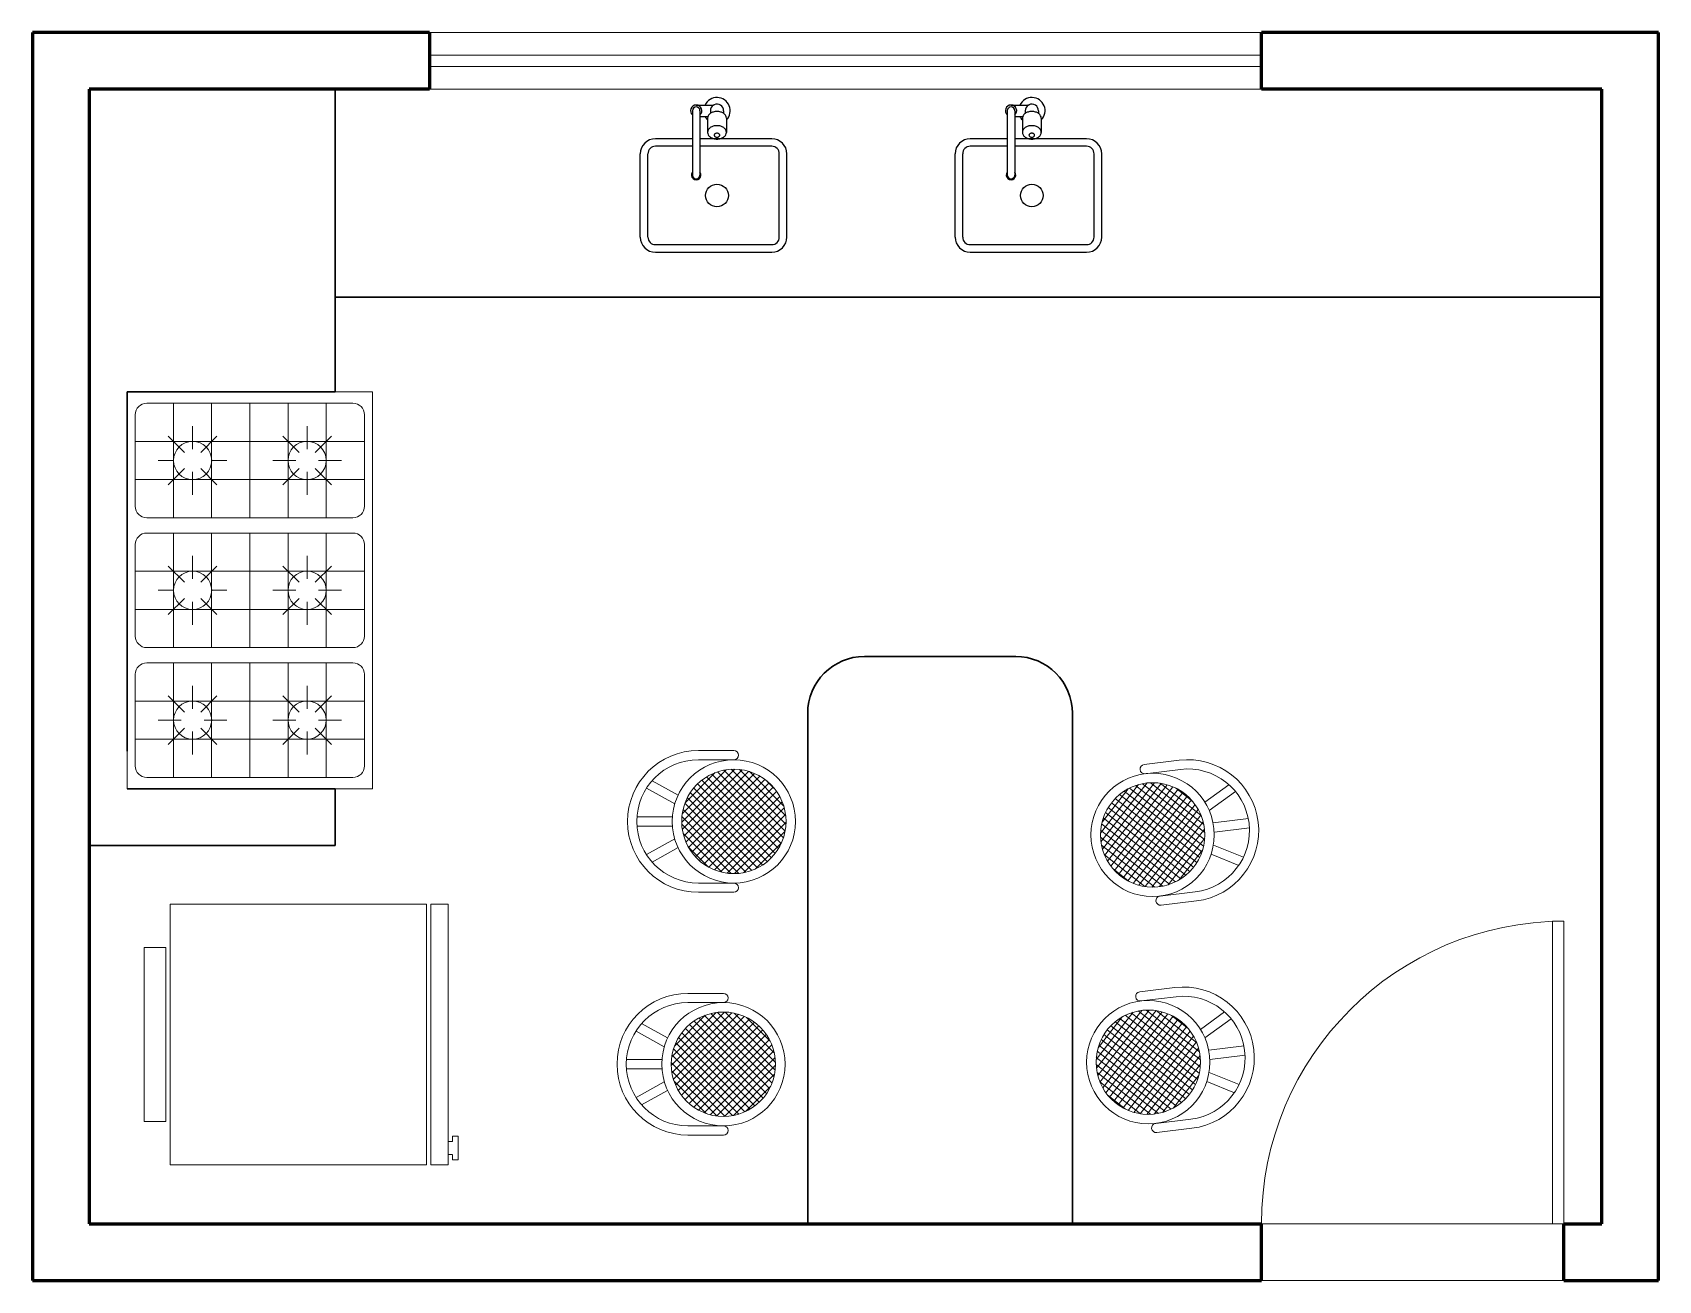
# Model space of a CAD drawing. Header units: millimetres. Extents: x 0 to 2345, y 0 to 1225.
# Drawn here: x 1914.9 to 2344.9, y 894.8 to 1224.8 of the extents above; entities outside this region: 1.
import ezdxf

# ---------------------------------------------------------------- set-up
doc = ezdxf.new("R2010")
doc.units = ezdxf.units.MM
doc.layers.add('1', color=1, linetype='Continuous')
for name, color, linetype, lineweight in [('Blocos', 2, 'Continuous', 20), ('P1', 1, 'Continuous', 9), ('P2', 2, 'Continuous', 20), ('P3', 3, 'Continuous', 30), ('P6', 6, 'Continuous', 60)]:
    doc.layers.add(name, color=color, linetype=linetype, lineweight=lineweight)

# ---------------------------------------------------------------- blocks, each defined once
blk = doc.blocks.new('Geladeira')
blk.add_line((10, 0), (10, 0))
at = {"layer": 'Blocos'}
for p, q in [((84.72, -34.49), (84.72, 34.48)), ((85.87, -34.49), (85.87, 34.48)), ((10, -22.99), (10, 22.99)), ((10, 22.99), (15.75, 22.99)), ((15.75, -22.99), (15.75, 22.99)), ((10, -22.99), (15.75, -22.99)), ((90.46, -28.31), (91.58, -28.31)), ((91.53, -26.87), (93.04, -26.87)), ((91.53, -28.31), (91.53, -26.87)), ((93.04, -26.87), (93.04, -33.12)), ((90.46, -31.75), (91.58, -31.75)), ((91.53, -33.12), (91.53, -31.8)), ((93.04, -33.12), (91.53, -33.12))]:
    blk.add_line(p, q, dxfattribs=at)
for points in [[(16.9, -34.49), (16.9, 34.48), (84.72, 34.48)], [(85.87, 34.48), (90.46, 34.48), (90.46, -34.49), (85.87, -34.49)], [(84.72, -34.49), (16.9, -34.49)]]:
    blk.add_lwpolyline(points, dxfattribs=at)
blk = doc.blocks.new('Cadeira')
at = {"layer": 'Blocos'}
h = blk.add_hatch(dxfattribs=at)
h.set_pattern_fill('ANSI37', color=1, scale=12, angle=90, style=0)
h.set_pattern_definition([(135, (-1069.1005, -5041.7655), (-1.06066017, -1.06066017), []), (225, (-1069.1005, -5041.7655), (1.06066017, -1.06066017), [])])
h.paths.add_polyline_path([(41.92, 0, 1), (14.32, 0, 1)])
for p, q in [((28.12, 18.74), (18.74, 18.74)), ((28.12, 16.3), (18.74, 16.3)), ((5.01, 8.78), (12.49, 4.62)), ((6.49, 10.75), (13.37, 6.93)), ((2.45, 1.22), (11.82, 1.22)), ((2.45, -1.22), (11.82, -1.22)), ((5.01, -8.78), (12.49, -4.62)), ((6.49, -10.75), (13.37, -6.93)), ((28.12, -16.3), (18.74, -16.3)), ((28.12, -18.74), (18.74, -18.74))]:
    blk.add_line(p, q, dxfattribs=at)
for radius in [16.3, 13.8]:
    blk.add_circle((28.12, 0), radius, dxfattribs=at)
for centre, radius, start, end in [((18.74, 0), 18.74, 90, 270), ((28.12, 17.52), 1.22, 270, 90), ((18.74, 0), 16.3, 90, 270), ((28.12, -17.52), 1.22, 270, 90)]:
    blk.add_arc(centre, radius, start, end, dxfattribs=at)
blk = doc.blocks.new('Cadeira_copa')
at = {"layer": 'Blocos'}
blk.add_blockref('Cadeira', (285.7, 131.82), dxfattribs=at)
blk = doc.blocks.new('Cuba Cozinha')
at = {"layer": '1'}
for p, q in [((-6.5, -3.5), (-6.5, -20.5)), ((-5.5, -2), (-1.15, -2)), ((-4.5, -3.5), (-4.5, -20.5)), ((-1.75, -3.5), (-1.75, -4.2)), ((1.75, -3.5), (1.75, -4.2)), ((-4.5, -5), (-2.41, -5)), ((-2.5, -5.46), (-2.5, -9.22)), ((2.5, -5.46), (2.5, -9.22)), ((-6.5, -10.91), (-16.28, -10.91)), ((14.48, -10.91), (-4.5, -10.91)), ((-0.74, -10.91), (-4.5, -10.91)), ((-20.28, -36.91), (-20.28, -14.91)), ((-18.28, -36.91), (-18.28, -14.91)), ((-6.5, -12.91), (-16.28, -12.91)), ((14.48, -12.91), (-4.5, -12.91)), ((16.48, -36.91), (16.48, -14.91)), ((18.48, -36.91), (18.48, -14.91)), ((-16.28, -38.91), (14.48, -38.91)), ((-16.28, -40.91), (14.48, -40.91))]:
    blk.add_line(p, q, dxfattribs=at)
blk.add_lwpolyline([(2.5, -5.46, 0.133256), (2.33, -4.82, 0.106756), (1.77, -4.21, 0.082828), (0.99, -3.84, 0.071352), (0, -3.69, 0.071352), (-0.99, -3.84, 0.082828), (-1.77, -4.21, 0.106756), (-2.33, -4.82, 0.133256), (-2.5, -5.46, 0.133256)], format="xyb", dxfattribs=at)
for points in [[(-2.5, -9.22, 0.133256), (-2.33, -9.86, 0.106756), (-1.77, -10.47, 0.082828), (-0.99, -10.85, 0.071352), (0, -10.99, 0.071352), (0.99, -10.85, 0.082828), (1.77, -10.47, 0.106756), (2.33, -9.86, 0.133256), (2.5, -9.22, 0.133256), (2.33, -8.58, 0.106756), (1.77, -7.97, 0.082828), (0.99, -7.6, 0.071352), (0, -7.45, 0.071352), (-0.99, -7.6, 0.082828), (-1.77, -7.97, 0.106756), (-2.33, -8.58, 0.133256)], [(0.75, -9.97, 0.133256), (0.7, -9.78, 0.106756), (0.53, -9.6, 0.082828), (0.3, -9.48, 0.071352), (0, -9.44, 0.071352), (-0.3, -9.48, 0.082828), (-0.53, -9.6, 0.106756), (-0.7, -9.78, 0.133256), (-0.75, -9.97, 0.133256), (-0.7, -10.16, 0.106756), (-0.53, -10.35, 0.082828), (-0.3, -10.46, 0.071352), (0, -10.5, 0.071352), (0.3, -10.46, 0.082828), (0.53, -10.35, 0.106756), (0.7, -10.16, 0.133256)]]:
    blk.add_lwpolyline(points, format="xyb", close=True, dxfattribs=at)
blk.add_circle((0, -25.91), 3, dxfattribs=at)
for centre, radius, start, end in [((0, -3.5), 3.5, 315.5847, 154.6231), ((-5.5, -3.5), 1.5, 311.8103, 228.1897), ((-5.5, -3.5), 1, 0.0002, 180.0002), ((0, -3.5), 1.75, 121.0027, 180), ((-1.15, -1), 1, 270, 294.62), ((0, -3.5), 1.75, 0, 114.62), ((0, -3.5), 3.5, 205.3769, 224.4153), ((-16.28, -14.91), 4, 90, 180), ((14.48, -14.91), 4, 0, 90), ((-16.28, -14.91), 2, 90, 180), ((14.48, -14.91), 2, 0, 90), ((-5.5, -20.5), 1.25, 143.1301, 36.8699), ((-5.5, -20.5), 1, 180.0001, 0.0001), ((-16.28, -36.91), 4, 180, 270), ((-16.28, -36.91), 2, 180, 270), ((14.48, -36.91), 2, 270, 0), ((14.48, -36.91), 4, 270, 0)]:
    blk.add_arc(centre, radius, start, end, dxfattribs=at)
blk = doc.blocks.new('Cuba_cozinha')
blk.add_blockref('Cuba Cozinha', (294.07, 183.46))

msp = doc.modelspace()

# ---------------------------------------------------------------- linework, layer by layer
at = {"layer": 'Blocos'}
for p, q in [((1939.94, 1129.75), (2004.88, 1129.75)), ((1939.94, 1024.75), (1939.94, 1129.75)), ((1945.15, 1126.72), (1999.67, 1126.72)), ((1972.41, 1129.75), (1972.41, 1129.75)), ((2004.88, 1024.75), (2004.88, 1129.75)), ((1942.12, 1111.58), (1942.12, 1123.69)), ((2002.7, 1111.58), (2002.7, 1123.69)), ((1942.12, 1111.58), (1942.12, 1099.46)), ((2002.7, 1111.58), (2002.7, 1099.46)), ((1945.15, 1096.43), (1999.67, 1096.43)), ((1945.15, 1092.4), (1999.67, 1092.4)), ((1942.12, 1077.25), (1942.12, 1089.37)), ((2002.7, 1077.25), (2002.7, 1089.37)), ((1942.12, 1077.25), (1942.12, 1065.14)), ((2002.7, 1077.25), (2002.7, 1065.14)), ((1945.15, 1062.11), (1999.67, 1062.11)), ((1945.15, 1058.07), (1999.67, 1058.07)), ((1942.12, 1055.04), (1942.12, 1030.81)), ((2002.7, 1055.04), (2002.7, 1030.81)), ((1945.15, 1027.78), (1999.67, 1027.78)), ((1939.94, 1024.75), (2004.88, 1024.75))]:
    msp.add_line(p, q, dxfattribs=at)
at = {"layer": 'Blocos', "color": 1}
for p, q in [((1952.22, 1111.58), (1952.22, 1126.72)), ((1962.31, 1111.58), (1962.31, 1126.72)), ((1972.41, 1111.58), (1972.41, 1126.72)), ((1982.51, 1111.58), (1982.51, 1126.72)), ((1992.6, 1111.58), (1992.6, 1126.72)), ((1950.84, 1118), (1955.12, 1113.72)), ((1957.27, 1114.61), (1957.27, 1120.66)), ((1963.69, 1118), (1959.41, 1113.72)), ((1981.13, 1118), (1985.41, 1113.72)), ((1987.55, 1114.61), (1987.55, 1120.66)), ((1993.98, 1118), (1989.7, 1113.72)), ((1942.12, 1116.63), (2002.7, 1116.63)), ((1948.18, 1111.58), (1952.22, 1111.58)), ((1950.84, 1105.15), (1955.12, 1109.44)), ((1952.22, 1111.58), (1952.22, 1096.43)), ((1963.69, 1105.15), (1959.41, 1109.44)), ((1962.31, 1111.58), (1962.31, 1096.43)), ((1962.31, 1111.58), (1966.35, 1111.58)), ((1972.41, 1111.58), (1972.41, 1096.43)), ((1978.47, 1111.58), (1984.53, 1111.58)), ((1981.13, 1105.15), (1985.41, 1109.44)), ((1982.51, 1111.58), (1982.51, 1096.43)), ((1993.98, 1105.15), (1989.7, 1109.44)), ((1990.58, 1111.58), (1996.64, 1111.58)), ((1992.6, 1111.58), (1992.6, 1096.43)), ((1942.12, 1106.53), (2002.7, 1106.53)), ((1957.27, 1108.55), (1957.27, 1102.49)), ((1987.55, 1108.55), (1987.55, 1102.49)), ((1952.22, 1077.25), (1952.22, 1092.4)), ((1962.31, 1077.25), (1962.31, 1092.4)), ((1972.41, 1077.25), (1972.41, 1092.4)), ((1982.51, 1077.25), (1982.51, 1092.4)), ((1992.6, 1077.25), (1992.6, 1092.4)), ((1950.84, 1083.68), (1955.12, 1079.39)), ((1957.27, 1080.28), (1957.27, 1086.34)), ((1963.69, 1083.68), (1959.41, 1079.39)), ((1981.13, 1083.68), (1985.41, 1079.39)), ((1987.55, 1080.28), (1987.55, 1086.34)), ((1993.98, 1083.68), (1989.7, 1079.39)), ((1942.12, 1082.3), (2002.7, 1082.3)), ((1948.18, 1077.25), (1952.22, 1077.25)), ((1950.84, 1070.83), (1955.12, 1075.11)), ((1952.22, 1077.25), (1952.22, 1062.11)), ((1963.69, 1070.83), (1959.41, 1075.11)), ((1962.31, 1077.25), (1962.31, 1062.11)), ((1962.31, 1077.25), (1966.35, 1077.25)), ((1972.41, 1077.25), (1972.41, 1062.11)), ((1978.47, 1077.25), (1984.53, 1077.25)), ((1981.13, 1070.83), (1985.41, 1075.11)), ((1982.51, 1077.25), (1982.51, 1062.11)), ((1993.98, 1070.83), (1989.7, 1075.11)), ((1990.58, 1077.25), (1996.64, 1077.25)), ((1992.6, 1077.25), (1992.6, 1062.11)), ((1942.12, 1072.2), (2002.7, 1072.2)), ((1957.27, 1074.22), (1957.27, 1068.16)), ((1987.55, 1074.22), (1987.55, 1068.16)), ((1952.22, 1058.07), (1952.22, 1027.78)), ((1962.31, 1058.07), (1962.31, 1027.78)), ((1972.41, 1058.07), (1972.41, 1027.78)), ((1982.51, 1058.07), (1982.51, 1027.78)), ((1992.6, 1058.07), (1992.6, 1027.78)), ((1955.12, 1045.07), (1950.84, 1049.35)), ((1957.27, 1052.01), (1957.27, 1045.95)), ((1959.41, 1045.07), (1963.69, 1049.35)), ((1985.41, 1045.07), (1981.13, 1049.35)), ((1987.55, 1052.01), (1987.55, 1045.95)), ((1989.7, 1045.07), (1993.98, 1049.35)), ((1942.12, 1047.97), (2002.7, 1047.97)), ((1948.18, 1042.92), (1954.24, 1042.92)), ((1950.84, 1036.5), (1955.12, 1040.78)), ((1963.69, 1036.5), (1959.41, 1040.78)), ((1960.29, 1042.92), (1966.35, 1042.92)), ((1978.47, 1042.92), (1982.51, 1042.92)), ((1981.13, 1036.5), (1985.41, 1040.78)), ((1982.51, 1042.92), (1984.53, 1042.92)), ((1993.98, 1036.5), (1989.7, 1040.78)), ((1990.58, 1042.92), (1996.64, 1042.92)), ((1942.12, 1037.88), (2002.7, 1037.88)), ((1957.27, 1039.9), (1957.27, 1033.84)), ((1987.55, 1039.9), (1987.55, 1033.84))]:
    msp.add_line(p, q, dxfattribs=at)
for centre in [(1957.27, 1042.92), (1987.55, 1042.92)]:
    msp.add_circle(centre, 5.05, dxfattribs=at)
at = {"layer": 'Blocos'}
for centre, start, end in [((1945.15, 1123.69), 90, 180), ((1999.67, 1123.69), 0, 90), ((1945.15, 1099.46), 180, 270), ((1999.67, 1099.46), 270, 0), ((1945.15, 1089.37), 90, 180), ((1999.67, 1089.37), 0, 90), ((1945.15, 1065.14), 180, 270), ((1999.67, 1065.14), 270, 0), ((1945.15, 1055.04), 90, 180), ((1999.67, 1055.04), 0, 90), ((1945.15, 1030.81), 180, 270), ((1999.67, 1030.81), 270, 0)]:
    msp.add_arc(centre, 3.03, start, end, dxfattribs=at)
at = {"layer": 'Blocos', "color": 1}
for centre, start, end in [((1957.27, 1111.58), 0, 180), ((1987.55, 1111.58), 0, 180), ((1957.27, 1111.58), 180, 360), ((1987.55, 1111.58), 180, 360), ((1957.27, 1077.25), 0, 180), ((1987.55, 1077.25), 0, 180), ((1957.27, 1077.25), 180, 360), ((1987.55, 1077.25), 180, 360)]:
    msp.add_arc(centre, 5.05, start, end, dxfattribs=at)
at = {"layer": 'P1'}
for p, q in [((2019.94, 1218.75), (2239.94, 1218.75)), ((2239.94, 1215.75), (2019.94, 1215.75)), ((2239.94, 1215.75), (2019.94, 1215.75)), ((2239.94, 1215.75), (2019.94, 1215.75)), ((2239.94, 1215.75), (2019.94, 1215.75))]:
    msp.add_line(p, q, dxfattribs=at)
msp.add_arc((2319.94, 909.75), 80, 90, 180, dxfattribs=at)
msp.add_open_spline([(0, 0), (0.33, 0), (0.67, 0), (1, 0)], degree=3, dxfattribs=at)
at = {"layer": 'P2'}
for p, q in [((2019.94, 1224.75), (2239.94, 1224.75)), ((2239.94, 1209.75), (2019.94, 1209.75)), ((2239.94, 909.75), (2319.94, 909.75)), ((2239.94, 894.75), (2319.94, 894.75))]:
    msp.add_line(p, q, dxfattribs=at)
msp.add_lwpolyline([(2316.94, 909.75), (2319.94, 909.75), (2319.94, 989.75), (2316.94, 989.75)], close=True, dxfattribs=at)
at = {"layer": 'P3'}
for p, q in [((1994.94, 1209.75), (1994.94, 1129.75)), ((2329.94, 1154.75), (1994.94, 1154.75)), ((1994.94, 1129.75), (1939.94, 1129.75)), ((1939.94, 1129.75), (1939.94, 1034.75)), ((2134.94, 1059.75), (2174.94, 1059.75)), ((2119.94, 909.75), (2119.94, 1044.75)), ((2189.94, 909.75), (2189.94, 1044.75)), ((1994.94, 1024.75), (1939.94, 1024.75)), ((1994.94, 1024.75), (1994.94, 1009.75)), ((1994.94, 1009.75), (1929.94, 1009.75))]:
    msp.add_line(p, q, dxfattribs=at)
for centre, start, end in [((2134.94, 1044.75), 90, 180), ((2174.94, 1044.75), 0, 90)]:
    msp.add_arc(centre, 15, start, end, dxfattribs=at)
at = {"layer": 'P6'}
for p, q in [((1914.94, 1224.75), (1914.94, 894.75)), ((2019.94, 1224.75), (1914.94, 1224.75)), ((2019.94, 1224.75), (2019.94, 1209.75)), ((2239.94, 1209.75), (2239.94, 1224.75)), ((2344.94, 1224.75), (2239.94, 1224.75)), ((2344.94, 894.75), (2344.94, 1224.75)), ((1929.94, 1209.75), (1929.94, 909.75)), ((2019.94, 1209.75), (1929.94, 1209.75)), ((2329.94, 1209.75), (2239.94, 1209.75)), ((2329.94, 909.75), (2329.94, 1209.75)), ((1929.94, 909.75), (2239.94, 909.75)), ((2239.94, 894.75), (2239.94, 909.75)), ((2319.94, 894.75), (2319.94, 909.75)), ((2319.94, 909.75), (2329.94, 909.75)), ((1914.94, 894.75), (2239.94, 894.75)), ((2319.94, 894.75), (2344.94, 894.75))]:
    msp.add_line(p, q, dxfattribs=at)

# ---------------------------------------------------------------- block references
msp.add_blockref('Geladeira', (1934.43, 959.8))
at = {"layer": 'Blocos'}
for name, p in [('Cuba_cozinha', (1801.88, 1024.11)), ('Cuba_cozinha', (1885.14, 1024.11)), ('Cadeira_copa', (1786.59, 884.32)), ('Cadeira_copa', (1783.83, 820.12))]:
    msp.add_blockref(name, p, dxfattribs=at)
at = {"layer": 'Blocos', "rotation": 186.9077975474131}
for p in [(2506.84, 1181.19), (2505.69, 1121.08)]:
    msp.add_blockref('Cadeira_copa', p, dxfattribs=at)

doc.saveas('drawing.dxf')
